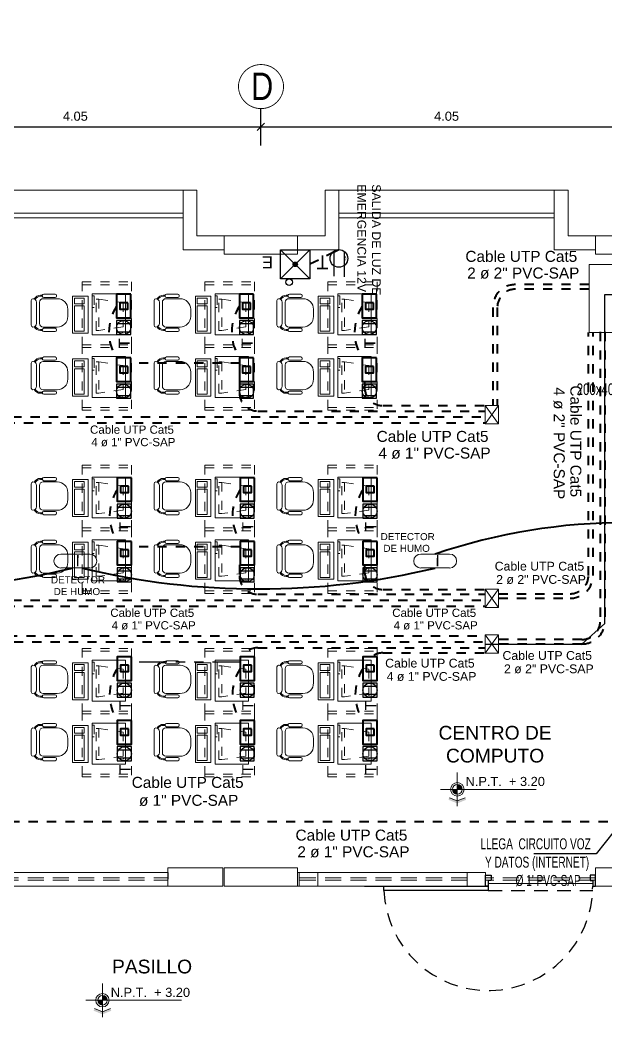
# Model space of a CAD drawing. Header units: millimetres. Extents: x 3354 to 3637, y 1117 to 1358.
# Drawn here: x 3399.28 to 3405.67, y 1310.4 to 1321.29 of the extents above; entities that cross this region are included whole.
import ezdxf

# ---------------------------------------------------------------- set-up
doc = ezdxf.new("R2010")
doc.units = ezdxf.units.MM
for name, pattern in [('ACAD_ISO04W100', [30, 24, -3, 0, -3]), ('ACAD_ISO07W100', [3, 0, -3]), ('DASHED2', [0.375, 0.25, -0.125]), ('DIVIDEX2', [63.5, 25.4, -12.7, 0, -12.7, 0, -12.7]), ('HIDDEN', [0.375, 0.25, -0.125]), ('JIS_09_15', [18.9, 15, -0.9, 0.6, -0.9, 0.6, -0.9]), ('TRAZOS2', [0.225, 0.15, -0.075])]:
    doc.linetypes.add(name, pattern=pattern)
for name, color, linetype, lineweight in [('01', 1, 'Continuous', 5), ('ACCESORIOS', 4, 'Continuous', 18), ('alumbrado', 50, 'Continuous', 40), ('CAB-EMEG', 60, 'Continuous', 30), ('CABLE DE TOMACORRIENTE', 110, 'DASHED2', 40), ('columnas', 1, 'Continuous', 5), ('CONDUCTOR', 162, 'Continuous', 40), ('COTAS', 7, 'Continuous', 9), ('DET-INCENDIOS', 211, 'HIDDEN', 25), ('DET-INCENDIOS @ 1', 211, 'HIDDEN', 25), ('detector humo', 30, 'Continuous', 25), ('muros', 7, 'Continuous', 5), ('Piso', 252, 'Continuous', 15), ('RED INTERNET', 150, 'JIS_09_15', 25), ('RED SEGURIDAD', 153, 'ACAD_ISO04W100', 40), ('SEPARADORES_SSHH', 2, 'Continuous', 15), ('TEX-ELEC', 7, 'Continuous', 30), ('VENTANAS-CVM', 156, 'Continuous', 15)]:
    doc.layers.add(name, color=color, linetype=linetype, lineweight=lineweight)
for name, color, linetype in [('centro de luz', 90, 'Continuous'), ('MUEBLES 100', 43, 'Continuous'), ('TOMACORR', 94, 'Continuous'), ('TOMACORRIENTE', 240, 'Continuous')]:
    doc.layers.add(name, color=color, linetype=linetype)
doc.layers.add('Efec-muebles', color=7, linetype='Continuous', lineweight=13, true_color=0x85826f)
doc.layers.add('texto', color=7, linetype='Continuous', lineweight=9, true_color=0x000000)
doc.styles.add('1', font='arial.ttf')
doc.styles.add('Annotative', font='arial.ttf')
doc.styles.get("Standard").update_dxf_attribs({"font": 'arial.ttf'})
doc.styles.add('style1', font='arial.ttf')
doc.styles.add('style2', font='arial.ttf')
doc.linetypes.add('ACI', pattern='A,0.9,-0.15,["ACI",Standard,S=0.08,R=0,X=-0.08,Y=-0.03],-0.2', length=1.25)
doc.dimstyles.new('Esc  1  50', dxfattribs={"dimtxt": 0.1, "dimasz": 0.08, "dimexe": 0.2, "dimexo": 0.15, "dimgap": 0.065, "dimtad": 1, "dimzin": 4, "dimdsep": 46, "dimtxsty": 'Standard', "dimblk": 'OBLIQUE', "dimcen": 0.12, "dimdle": 0.15, "dimadec": 0, "dimazin": 0, "dimtfac": 1, "dimtix": 1, "dimtmove": 0, "dimatfit": 3, "dimldrblk": 'OBLIQUE', "dimfxl": 0, "dimarcsym": 0})

# ---------------------------------------------------------------- blocks, each defined once
blk = doc.blocks.new('_Oblique')
at = {"color": 0, "linetype": 'ByBlock', "lineweight": -2}
blk.add_line((-0.5, -0.5), (0.5, 0.5), dxfattribs=at)
blk = doc.blocks.new('*D359')
at = {"layer": 'COTAS', "color": 0, "lineweight": -2, "transparency": 16777216}
for p, q in [((3397.855, 1319.911), (3397.855, 1320.318)), ((3401.905, 1319.916), (3401.905, 1320.318)), ((3397.705, 1320.118), (3402.055, 1320.118))]:
    blk.add_line(p, q, dxfattribs=at)
at = {"layer": 'Defpoints', "color": 0, "transparency": 16777216}
for p in [(3401.905, 1320.118), (3397.855, 1319.761), (3401.905, 1319.766)]:
    blk.add_point(p, dxfattribs=at)
at = {"layer": 'COTAS', "color": 0, "lineweight": -2, "transparency": 16777216, "xscale": 0.08, "yscale": 0.08, "zscale": 0.08, "rotation": 180}
blk.add_blockref('_Oblique', (3397.855, 1320.118), dxfattribs=at)
at = {"layer": 'COTAS', "color": 0, "lineweight": -2, "transparency": 16777216, "xscale": 0.08, "yscale": 0.08, "zscale": 0.08}
blk.add_blockref('_Oblique', (3401.905, 1320.118), dxfattribs=at)
at = {"layer": 'COTAS', "color": 0, "transparency": 16777216, "insert": (3399.88, 1320.234), "char_height": 0.1, "attachment_point": 5}
blk.add_mtext('4.05', dxfattribs=at)
blk = doc.blocks.new('*D360')
at = {"layer": 'COTAS', "color": 0, "lineweight": -2, "transparency": 16777216}
for p, q in [((3401.905, 1319.916), (3401.905, 1320.318)), ((3405.955, 1319.911), (3405.955, 1320.318)), ((3401.755, 1320.118), (3406.105, 1320.118))]:
    blk.add_line(p, q, dxfattribs=at)
at = {"layer": 'Defpoints', "color": 0, "transparency": 16777216}
for p in [(3405.955, 1320.118), (3401.905, 1319.766), (3405.955, 1319.761)]:
    blk.add_point(p, dxfattribs=at)
at = {"layer": 'COTAS', "color": 0, "lineweight": -2, "transparency": 16777216, "xscale": 0.08, "yscale": 0.08, "zscale": 0.08, "rotation": 180}
blk.add_blockref('_Oblique', (3401.905, 1320.118), dxfattribs=at)
at = {"layer": 'COTAS', "color": 0, "lineweight": -2, "transparency": 16777216, "xscale": 0.08, "yscale": 0.08, "zscale": 0.08}
blk.add_blockref('_Oblique', (3405.955, 1320.118), dxfattribs=at)
at = {"layer": 'COTAS', "color": 0, "transparency": 16777216, "insert": (3403.93, 1320.234), "char_height": 0.1, "attachment_point": 5}
blk.add_mtext('4.05', dxfattribs=at)
blk = doc.blocks.new('RECTANG')
for p, q in [((1, 1), (0, 1)), ((0, 1), (0, 0)), ((1, 0), (1, 1)), ((0, 0), (1, 0))]:
    blk.add_line(p, q)
blk = doc.blocks.new('Silla-3')
at = {"color": 0}
for p, q in [((-0.085, 0.909), (0.085, 0.909)), ((-0.447, 0.601), (-0.447, 0.329)), ((-0.404, 0.635), (-0.413, 0.635)), ((-0.37, 0.329), (-0.37, 0.601)), ((-0.34, 0.314), (-0.34, 0.654)), ((0.34, 0.654), (0.34, 0.314)), ((0.37, 0.329), (0.37, 0.601)), ((0.404, 0.635), (0.413, 0.635)), ((0.447, 0.601), (0.447, 0.329)), ((-0.425, 0.253), (-0.425, 0.298)), ((-0.413, 0.295), (-0.404, 0.295)), ((-0.4, 0.253), (-0.4, 0.296)), ((0.4, 0.253), (0.4, 0.296)), ((0.413, 0.295), (0.404, 0.295)), ((0.425, 0.253), (0.425, 0.298)), ((-0.34, 0.072), (-0.34, 0.072)), ((0.297, 0.03), (-0.298, 0.03)), ((0.255, 0.229), (-0.255, 0.229)), ((-0.255, 0.157), (0.255, 0.157)), ((0.34, 0.072), (0.34, 0.072))]:
    blk.add_line(p, q, dxfattribs=at)
for centre, radius, start, end in [((-0.085, 0.654), 0.255, 90, 180), ((0.085, 0.654), 0.255, 0, 90), ((-0.413, 0.601), 0.034, 90, 180), ((-0.404, 0.601), 0.034, 0, 90), ((0.404, 0.601), 0.034, 90, 180), ((0.413, 0.601), 0.034, 0, 90), ((-0.413, 0.329), 0.034, 180, 270), ((-0.255, 0.253), 0.17, 180, 242.1194), ((-0.404, 0.329), 0.034, 270, 0), ((-0.255, 0.253), 0.145, 180, 242.3805), ((-0.255, 0.314), 0.085, 180, 270), ((0.255, 0.314), 0.085, 270, 0), ((0.255, 0.253), 0.145, 297.6195, 0), ((0.255, 0.253), 0.17, 297.8806, 360), ((0.404, 0.329), 0.034, 180, 270), ((0.413, 0.329), 0.034, 270, 0), ((-0.255, 0.072), 0.085, 90, 180), ((-0.298, 0.072), 0.0425, 180, 270), ((0.255, 0.072), 0.085, 360, 90), ((0.297, 0.072), 0.0425, 270, 360)]:
    blk.add_arc(centre, radius, start, end, dxfattribs=at)
blk = doc.blocks.new('SDFG')
at = {"layer": 'Efec-muebles', "linetype": 'ACAD_ISO07W100', "ltscale": 0.005}
for p, q in [((0.54, 1.401), (0, 1.401)), ((0, 0.685), (0, 1.401)), ((0.54, 1.371), (0, 1.371)), ((0.54, 1.401), (0.54, 1.356)), ((0.54, 0.685), (0.54, 1.356)), ((0.093, 1.175), (0.356, 1.213)), ((0.356, 1.213), (0.386, 1.213)), ((0.356, 0.873), (0.356, 1.213)), ((0.386, 1.213), (0.386, 0.873)), ((0.093, 0.913), (0.093, 1.175)), ((0.356, 0.873), (0.093, 0.913)), ((0.386, 0.873), (0.356, 0.873)), ((0.406, 0.963), (0.428, 0.963)), ((0.406, 0.836), (0.406, 0.963)), ((0.428, 0.836), (0.406, 0.836)), ((0.54, 0.715), (0, 0.715)), ((0.54, 0.715), (0, 0.715)), ((0, 0), (0, 0.715)), ((0.54, 0.685), (0, 0.685)), ((0.54, 0.685), (0, 0.685)), ((0.54, 0.715), (0.54, 0.67)), ((0.54, 0), (0.54, 0.67)), ((0.093, 0.489), (0.356, 0.528)), ((0.093, 0.227), (0.093, 0.489)), ((0.356, 0.528), (0.386, 0.528)), ((0.356, 0.188), (0.356, 0.528)), ((0.386, 0.528), (0.386, 0.188)), ((0.356, 0.188), (0.093, 0.227)), ((0.406, 0.278), (0.428, 0.278)), ((0.406, 0.15), (0.406, 0.278)), ((0.386, 0.188), (0.356, 0.188)), ((0.428, 0.15), (0.406, 0.15)), ((0.54, 0.03), (0, 0.03)), ((0.54, 0), (0, 0))]:
    blk.add_line(p, q, dxfattribs=at)
for name, p, xscale, yscale, zscale, rotation in [('RECTANG', (0.428, 1.262), -0.4476315789474938, 0.3623684210524516, 0.4476315789473982, 90.00000000238649), ('RECTANG', (0.644, 1.245), -0.4049999999990632, 0.1705263157894024, 0.4050000000000269, 90.0000000023804), ('RECTANG', (0.623, 1.224), -0.2771052631587736, 0.1065789473682344, 0.2771052631579132, 90.00000000235067), ('Silla-3', (1.108, 1.022), -0.4549380517778445, 0.4549380517778445, 0.4549380517777878, 90), ('RECTANG', (0.623, 0.925), -0.06394736842003113, 0.1065789473682344, 0.06394736842105689, 90.0000000024447), ('RECTANG', (0.428, 0.576), -0.4476315789474938, 0.3623684210524516, 0.4476315789473982, 90.00000000238649), ('RECTANG', (0.644, 0.56), -0.4049999999990632, 0.1705263157894024, 0.4050000000000269, 90.0000000023804), ('RECTANG', (0.623, 0.538), -0.2771052631587736, 0.1065789473682344, 0.2771052631579132, 90.00000000235067), ('Silla-3', (1.108, 0.337), -0.4549380517778445, 0.4549380517778445, 0.4549380517777878, 90), ('RECTANG', (0.623, 0.24), -0.06394736842003113, 0.1065789473682344, 0.06394736842105689, 90.0000000024447)]:
    blk.add_blockref(name, p, dxfattribs=dict(at, xscale=xscale, yscale=yscale, zscale=zscale, rotation=rotation))
blk = doc.blocks.new('055')
at = {"layer": '01'}
blk.add_hatch(color=256, dxfattribs=at).paths.add_polyline_path([(-0.113, 0.127), (-0.026, 0.091), (-0.016, 0.114), (-0.113, 0.154), (-0.21, 0.114), (-0.2, 0.091)])
h = blk.add_hatch(color=256, dxfattribs=at)
h.paths.add_polyline_path([(-0.113, 0), (-0.165, 0, 0.414214), (-0.113, -0.052)])
h.paths.add_polyline_path([(-0.113, 0.052), (-0.113, 0), (-0.061, 0, 0.414214)])
for p, q in [((-0.113, 0.127), (-0.2, 0.091)), ((-0.113, 0), (-0.113, 0.183)), ((-0.113, 0.127), (-0.026, 0.091)), ((0.07, 0), (-0.974, 0)), ((-0.113, 0), (-0.113, -0.183))]:
    blk.add_line(p, q, dxfattribs=at)
for radius in [0.0732, 0.0523]:
    blk.add_circle((-0.113, 0), radius, dxfattribs=at)
blk = doc.blocks.new('RGFG')
at = {"layer": 'MUEBLES 100', "rotation": 180}
blk.add_blockref('055', (3569.821, 605.192), dxfattribs=at)
at = {"layer": 'COTAS', "style": '1'}
blk.add_text('N.P.T.  + 3.20', height=0.1, dxfattribs=at).set_placement((3570.024, 605.228))

msp = doc.modelspace()

# ---------------------------------------------------------------- hatches: boundary and pattern name
at = {"layer": 'CAB-EMEG'}
h = msp.add_hatch(color=256, dxfattribs=at)
h.paths.add_polyline_path([(3402.119, 1318.457), (3402.211, 1318.457, -0.010329), (3402.212, 1318.457), (3402.439, 1318.457), (3402.439, 1318.777), (3402.119, 1318.777)], flags=17)
h.paths.add_polyline_path([(3402.119, 1318.457), (3402.34, 1318.457, -0.010329), (3402.342, 1318.457), (3402.439, 1318.457), (3402.439, 1318.777), (3402.119, 1318.777)], flags=17)
at = {"layer": 'CAB-EMEG', "ltscale": 0.05}
h = msp.add_hatch(color=256, dxfattribs=at)
h.paths.add_polyline_path([(3402.296, 1318.634, 0.414681), (3402.262, 1318.634), (3402.279, 1318.617)])
h.paths.add_polyline_path([(3402.296, 1318.6), (3402.279, 1318.617), (3402.262, 1318.6, 0.414681)])
h.paths.add_polyline_path([(3402.279, 1318.617), (3402.296, 1318.6, 0.198705), (3402.304, 1318.617, 0.198705), (3402.296, 1318.634)])
h.paths.add_polyline_path([(3402.279, 1318.617), (3402.262, 1318.634, 0.198705), (3402.255, 1318.617, 0.198705), (3402.262, 1318.6)])
msp.add_hatch(color=256, dxfattribs=at).paths.add_polyline_path([(3402.279, 1318.617), (3402.262, 1318.6, 0.414681), (3402.296, 1318.6)])

# ---------------------------------------------------------------- linework, layer by layer
for p, q in [((3404.355, 1311.947), (3404.415, 1311.947)), ((3404.355, 1311.827), (3404.355, 1311.947)), ((3404.415, 1311.947), (3404.415, 1311.887)), ((3405.555, 1311.947), (3405.495, 1311.947)), ((3405.495, 1311.947), (3405.495, 1311.887)), ((3405.555, 1311.827), (3405.555, 1311.947)), ((3403.035, 1311.827), (3404.385, 1311.827)), ((3403.245, 1311.779), (3403.245, 1311.827)), ((3404.385, 1311.827), (3404.355, 1311.827)), ((3404.385, 1311.887), (3404.385, 1311.827)), ((3404.415, 1311.887), (3404.385, 1311.887)), ((3404.385, 1311.827), (3404.385, 1311.779)), ((3405.495, 1311.887), (3405.525, 1311.887)), ((3405.525, 1311.887), (3405.525, 1311.827)), ((3405.525, 1311.827), (3405.555, 1311.827)), ((3404.385, 1311.779), (3403.245, 1311.779))]:
    msp.add_line(p, q)
at = {"linetype": 'TRAZOS2'}
msp.add_line((3404.385, 1311.779), (3405.525, 1311.779), dxfattribs=at)
at = {"ltscale": 0.05}
msp.add_lwpolyline([(3404.352, 1314.471), (3405.407, 1314.471), (3405.656, 1314.694), (3405.656, 1318.286), (3405.83, 1318.286), (3405.83, 1321.286)], dxfattribs=at)
at = {"color": 142, "ltscale": 0.05, "elevation": 0}
msp.add_lwpolyline([(3405.759, 1312.428), (3405.563, 1312.18), (3404.881, 1312.18)], dxfattribs=at)
at = {"linetype": 'TRAZOS2'}
msp.add_arc((3404.385, 1311.827), 1.14, 182.4132, 0, dxfattribs=at)
at = {"layer": 'ACCESORIOS'}
for p, q in [((3404.495, 1317.077), (3404.352, 1316.875)), ((3404.352, 1317.076), (3404.495, 1316.875)), ((3404.495, 1315.071), (3404.352, 1314.868)), ((3404.352, 1315.069), (3404.495, 1314.868)), ((3404.352, 1314.372), (3404.495, 1314.572)), ((3404.495, 1314.37), (3404.352, 1314.572))]:
    msp.add_line(p, q, dxfattribs=at)
for points in [[(3405.83, 1318.616), (3405.83, 1317.873), (3405.484, 1317.873), (3405.484, 1318.616)], [(3404.352, 1317.077), (3404.352, 1316.875), (3404.495, 1316.875), (3404.495, 1317.077)], [(3404.352, 1315.071), (3404.352, 1314.868), (3404.495, 1314.868), (3404.495, 1315.071)], [(3404.352, 1314.37), (3404.352, 1314.572), (3404.495, 1314.572), (3404.495, 1314.37)]]:
    msp.add_lwpolyline(points, close=True, dxfattribs=at)
at = {"layer": 'alumbrado', "linetype": 'ACI', "ltscale": 0.8}
for centre, radius, start, end in [((3405.893, 1309.286), 6.511, 71.2992, 108.7008), ((3397.849, 1323.625), 8.561, 256.4945, 283.5055), ((3401.879, 1323.296), 8.224, 256.455, 283.545)]:
    msp.add_arc(centre, radius, start, end, dxfattribs=at)
at = {"layer": 'CAB-EMEG', "ltscale": 0.05}
for p, q in [((3402.119, 1318.457), (3402.439, 1318.777)), ((3402.439, 1318.457), (3402.119, 1318.777))]:
    msp.add_line(p, q, dxfattribs=at)
msp.add_lwpolyline([(3402.119, 1318.777), (3402.439, 1318.777), (3402.439, 1318.457), (3402.119, 1318.457)], close=True, dxfattribs=at)
msp.add_circle((3402.279, 1318.617), 0.0245, dxfattribs=at)
at = {"layer": 'CAB-EMEG'}
msp.add_circle((3402.212, 1318.422), 0.0356, dxfattribs=at)
at = {"layer": 'CABLE DE TOMACORRIENTE', "ltscale": 0.6}
msp.add_line((3402.755, 1318.777), (3402.439, 1318.617), dxfattribs=at)
at = {"layer": 'columnas'}
for points in [[(3401.505, 1318.727), (3401.505, 1318.927), (3402.305, 1318.927), (3402.305, 1318.727), (3401.505, 1318.727)], [(3401.505, 1311.827), (3401.505, 1312.027), (3402.305, 1312.027), (3402.305, 1311.827), (3401.505, 1311.827)]]:
    msp.add_lwpolyline(points, dxfattribs=at)
for points in [[(3405.555, 1318.727), (3405.83, 1318.727), (3405.83, 1318.427), (3406.08, 1318.427), (3406.08, 1318.727), (3406.355, 1318.727), (3406.355, 1318.927), (3406.355, 1318.927), (3405.555, 1318.927), (3405.555, 1318.927)], [(3405.555, 1312.027), (3405.83, 1312.027), (3405.83, 1312.327), (3406.08, 1312.327), (3406.08, 1312.027), (3406.355, 1312.027), (3406.355, 1311.827), (3406.08, 1311.827), (3405.83, 1311.827), (3405.555, 1311.827)], [(3400.89, 1311.827), (3400.892, 1311.977), (3398.255, 1311.977), (3398.255, 1311.827)], [(3400.89, 1311.827), (3401.49, 1311.827), (3401.49, 1312.027), (3400.89, 1312.027)], [(3404.155, 1311.827), (3404.155, 1311.977), (3402.305, 1311.977), (3402.305, 1311.827)], [(3402.32, 1311.827), (3402.525, 1311.827), (3402.525, 1311.977), (3402.32, 1311.977)], [(3404.355, 1311.827), (3404.155, 1311.827), (3404.155, 1311.977), (3404.355, 1311.977)]]:
    msp.add_lwpolyline(points, close=True, dxfattribs=at)
at = {"layer": 'CONDUCTOR'}
for points in [[(3400.485, 1318.29), (3400.33, 1318.29), (3400.33, 1318.033), (3400.485, 1318.033)], [(3401.825, 1318.29), (3401.67, 1318.29), (3401.67, 1318.033), (3401.825, 1318.033)], [(3403.165, 1318.29), (3403.01, 1318.29), (3403.01, 1318.033), (3403.165, 1318.033)], [(3400.452, 1318.198), (3400.365, 1318.198), (3400.365, 1318.128), (3400.452, 1318.128)], [(3401.792, 1318.198), (3401.705, 1318.198), (3401.705, 1318.128), (3401.792, 1318.128)], [(3403.132, 1318.198), (3403.045, 1318.198), (3403.045, 1318.128), (3403.132, 1318.128)], [(3400.485, 1317.595), (3400.33, 1317.595), (3400.33, 1317.338), (3400.485, 1317.338)], [(3401.825, 1317.595), (3401.67, 1317.595), (3401.67, 1317.338), (3401.825, 1317.338)], [(3403.165, 1317.595), (3403.01, 1317.595), (3403.01, 1317.338), (3403.165, 1317.338)], [(3400.452, 1317.503), (3400.365, 1317.503), (3400.365, 1317.433), (3400.452, 1317.433)], [(3401.792, 1317.503), (3401.705, 1317.503), (3401.705, 1317.433), (3401.792, 1317.433)], [(3403.132, 1317.503), (3403.045, 1317.503), (3403.045, 1317.433), (3403.132, 1317.433)], [(3400.493, 1316.286), (3400.338, 1316.286), (3400.338, 1316.029), (3400.493, 1316.029)], [(3401.833, 1316.286), (3401.678, 1316.286), (3401.678, 1316.029), (3401.833, 1316.029)], [(3403.173, 1316.286), (3403.018, 1316.286), (3403.018, 1316.029), (3403.173, 1316.029)], [(3400.461, 1316.194), (3400.373, 1316.194), (3400.373, 1316.124), (3400.461, 1316.124)], [(3401.801, 1316.194), (3401.713, 1316.194), (3401.713, 1316.124), (3401.801, 1316.124)], [(3403.141, 1316.194), (3403.053, 1316.194), (3403.053, 1316.124), (3403.141, 1316.124)], [(3400.493, 1315.591), (3400.338, 1315.591), (3400.338, 1315.334), (3400.493, 1315.334)], [(3401.833, 1315.591), (3401.678, 1315.591), (3401.678, 1315.334), (3401.833, 1315.334)], [(3403.173, 1315.591), (3403.018, 1315.591), (3403.018, 1315.334), (3403.173, 1315.334)], [(3400.461, 1315.499), (3400.373, 1315.499), (3400.373, 1315.429), (3400.461, 1315.429)], [(3401.801, 1315.499), (3401.713, 1315.499), (3401.713, 1315.429), (3401.801, 1315.429)], [(3403.141, 1315.499), (3403.053, 1315.499), (3403.053, 1315.429), (3403.141, 1315.429)], [(3400.493, 1314.332), (3400.338, 1314.332), (3400.338, 1314.074), (3400.493, 1314.074)], [(3401.833, 1314.332), (3401.678, 1314.332), (3401.678, 1314.074), (3401.833, 1314.074)], [(3403.173, 1314.332), (3403.018, 1314.332), (3403.018, 1314.074), (3403.173, 1314.074)], [(3400.461, 1314.239), (3400.373, 1314.239), (3400.373, 1314.169), (3400.461, 1314.169)], [(3401.801, 1314.239), (3401.713, 1314.239), (3401.713, 1314.169), (3401.801, 1314.169)], [(3403.141, 1314.239), (3403.053, 1314.239), (3403.053, 1314.169), (3403.141, 1314.169)], [(3400.493, 1313.637), (3400.338, 1313.637), (3400.338, 1313.379), (3400.493, 1313.379)], [(3401.833, 1313.637), (3401.678, 1313.637), (3401.678, 1313.379), (3401.833, 1313.379)], [(3403.173, 1313.637), (3403.018, 1313.637), (3403.018, 1313.379), (3403.173, 1313.379)], [(3400.461, 1313.544), (3400.373, 1313.544), (3400.373, 1313.474), (3400.461, 1313.474)], [(3401.801, 1313.544), (3401.713, 1313.544), (3401.713, 1313.474), (3401.801, 1313.474)], [(3403.141, 1313.544), (3403.053, 1313.544), (3403.053, 1313.474), (3403.141, 1313.474)]]:
    msp.add_lwpolyline(points, close=True, dxfattribs=at)
at = {"layer": 'DET-INCENDIOS', "linetype": 'ByBlock', "lineweight": 20, "ltscale": 0.02}
for points in [[(3400.038, 1315.453), (3399.723, 1315.453)], [(3403.963, 1315.453), (3403.648, 1315.453)], [(3399.723, 1315.301), (3400.038, 1315.301)], [(3403.648, 1315.301), (3403.963, 1315.301)]]:
    msp.add_lwpolyline(points, dxfattribs=at)
for centre, start, end in [((3399.723, 1315.377), 90, 270), ((3400.038, 1315.377), 270, 90), ((3403.648, 1315.377), 90, 270), ((3403.963, 1315.377), 270, 90)]:
    msp.add_arc(centre, 0.0764, start, end, dxfattribs=at)
at = {"layer": 'muros', "ltscale": 2, "const_width": 0.0095}
msp.add_lwpolyline([(3402.152, 1320.564, 0.951688), (3401.659, 1320.564, 1)], format="xyb", close=True, dxfattribs=at)
at = {"layer": 'muros'}
msp.add_lwpolyline([(3401.055, 1319.427), (3401.055, 1318.777), (3401.055, 1318.777), (3401.205, 1318.777), (3401.205, 1318.777), (3401.505, 1318.777), (3401.505, 1318.927), (3401.205, 1318.927), (3401.205, 1319.427), (3401.055, 1319.427), (3401.055, 1319.427)], dxfattribs=at)
at = {"layer": 'muros', "ltscale": 2}
for points in [[(3402.755, 1319.427), (3402.605, 1319.427), (3402.605, 1318.927), (3402.305, 1318.927), (3402.305, 1318.777), (3402.755, 1318.777)], [(3405.105, 1319.427), (3405.255, 1319.427), (3405.255, 1318.927), (3405.555, 1318.927), (3405.555, 1318.777), (3405.105, 1318.777)]]:
    msp.add_lwpolyline(points, close=True, dxfattribs=at)
at = {"layer": 'Piso', "lineweight": 0}
for p, q in [((3401.055, 1319.427), (3398.705, 1319.427)), ((3405.105, 1319.427), (3402.755, 1319.427)), ((3405.525, 1311.857), (3404.385, 1311.857))]:
    msp.add_line(p, q, dxfattribs=at)
at = {"layer": 'RED INTERNET', "lineweight": 30, "ltscale": 0.02}
msp.add_lwpolyline([(3401.678, 1314.274), (3400.493, 1314.274)], dxfattribs=at)
at = {"layer": 'RED SEGURIDAD', "linetype": 'DIVIDEX2', "ltscale": 0.004}
for points in [[(3405.484, 1318.396), (3404.683, 1318.396, 0.414214), (3404.433, 1318.146), (3404.433, 1317.077)], [(3405.484, 1318.346), (3404.683, 1318.346, 0.414214), (3404.483, 1318.146), (3404.483, 1317.077)], [(3405.657, 1317.879), (3405.657, 1314.721, -0.414214), (3405.407, 1314.471), (3404.495, 1314.471)], [(3405.607, 1317.879), (3405.607, 1314.721, -0.414214), (3405.407, 1314.521), (3404.495, 1314.521)], [(3404.495, 1314.97), (3405.278, 1314.97, 0.414214), (3405.528, 1315.22), (3405.528, 1317.873)], [(3404.495, 1315.02), (3405.278, 1315.02, 0.414214), (3405.478, 1315.22), (3405.478, 1317.873)], [(3396.31, 1317.338), (3396.31, 1317.085, 0.414214), (3396.51, 1316.885), (3404.352, 1316.885)], [(3398.99, 1317.338), (3398.99, 1317.15, 0.414214), (3399.19, 1316.95), (3404.352, 1316.95)], [(3401.67, 1317.338), (3401.67, 1317.215, 0.414214), (3401.87, 1317.015), (3404.352, 1317.015)], [(3403.035, 1317.338), (3403.035, 1317.274, 0.414214), (3403.235, 1317.074), (3404.352, 1317.074)], [(3396.31, 1315.337), (3396.31, 1315.084, 0.414214), (3396.51, 1314.884), (3404.352, 1314.884)], [(3398.99, 1315.337), (3398.99, 1315.149, 0.414214), (3399.19, 1314.949), (3404.352, 1314.949)], [(3401.67, 1315.337), (3401.67, 1315.214, 0.414214), (3401.87, 1315.014), (3404.352, 1315.014)], [(3403.035, 1315.334), (3403.035, 1315.267, 0.414214), (3403.235, 1315.067), (3404.352, 1315.067)], [(3396.339, 1314.332), (3396.339, 1314.36, -0.414214), (3396.539, 1314.56), (3404.352, 1314.56)], [(3399.012, 1314.332, -0.361707), (3399.209, 1314.495), (3404.352, 1314.495)], [(3401.697, 1314.332, -0.266186), (3401.87, 1314.43), (3404.352, 1314.43)], [(3403.112, 1314.332, -0.166629), (3403.235, 1314.374), (3404.352, 1314.374)]]:
    msp.add_lwpolyline(points, format="xyb", dxfattribs=at)
for points in [[(3401.678, 1317.538), (3400.493, 1317.538)], [(3401.678, 1315.533), (3400.493, 1315.533)], [(3405.688, 1312.529), (3394.073, 1312.529)]]:
    msp.add_lwpolyline(points, dxfattribs=at)
for centre in [(3400.762, 1317.878), (3402.102, 1317.878), (3403.442, 1317.878), (3400.77, 1315.874), (3402.11, 1315.874), (3403.45, 1315.874), (3400.77, 1313.92), (3402.11, 1313.92), (3403.45, 1313.92)]:
    msp.add_arc(centre, 0.516, 146.7315, 213.2685, dxfattribs=at)
at = {"layer": 'TOMACORR'}
for p, q in [((3402.701, 1318.761), (3402.701, 1318.486)), ((3402.812, 1318.758), (3402.812, 1318.482))]:
    msp.add_line(p, q, dxfattribs=at)
at = {"layer": 'TOMACORR', "color": 3}
msp.add_circle((3402.755, 1318.681), 0.0965, dxfattribs=at)
at = {"layer": 'TOMACORRIENTE'}
for p, q in [((3400.343, 1317.97), (3400.484, 1317.97)), ((3401.683, 1317.97), (3401.824, 1317.97)), ((3403.023, 1317.97), (3403.164, 1317.97)), ((3400.345, 1317.881), (3400.484, 1317.881)), ((3401.685, 1317.881), (3401.824, 1317.881)), ((3403.025, 1317.881), (3403.164, 1317.881)), ((3400.343, 1317.275), (3400.484, 1317.275)), ((3401.683, 1317.275), (3401.824, 1317.275)), ((3403.023, 1317.275), (3403.164, 1317.275)), ((3400.345, 1317.186), (3400.484, 1317.186)), ((3401.685, 1317.186), (3401.824, 1317.186)), ((3403.025, 1317.186), (3403.164, 1317.186)), ((3400.351, 1315.965), (3400.492, 1315.965)), ((3401.691, 1315.965), (3401.832, 1315.965)), ((3403.031, 1315.965), (3403.172, 1315.965)), ((3400.353, 1315.876), (3400.492, 1315.876)), ((3401.693, 1315.876), (3401.832, 1315.876)), ((3403.033, 1315.876), (3403.172, 1315.876)), ((3400.351, 1315.27), (3400.492, 1315.27)), ((3401.691, 1315.27), (3401.832, 1315.27)), ((3403.031, 1315.27), (3403.172, 1315.27)), ((3400.353, 1315.181), (3400.492, 1315.181)), ((3401.693, 1315.181), (3401.832, 1315.181)), ((3403.033, 1315.181), (3403.172, 1315.181)), ((3400.351, 1314.011), (3400.492, 1314.011)), ((3401.691, 1314.011), (3401.832, 1314.011)), ((3403.031, 1314.011), (3403.172, 1314.011)), ((3400.353, 1313.922), (3400.492, 1313.922)), ((3401.693, 1313.922), (3401.832, 1313.922)), ((3403.033, 1313.922), (3403.172, 1313.922)), ((3400.351, 1313.316), (3400.492, 1313.316)), ((3400.353, 1313.227), (3400.492, 1313.227)), ((3401.691, 1313.316), (3401.832, 1313.316)), ((3401.693, 1313.227), (3401.832, 1313.227)), ((3403.031, 1313.316), (3403.172, 1313.316)), ((3403.033, 1313.227), (3403.172, 1313.227))]:
    msp.add_line(p, q, dxfattribs=at)
at = {"layer": 'TOMACORRIENTE', "ltscale": 0.05}
for points in [[(3400.484, 1317.849), (3400.484, 1318.003), (3400.33, 1318.003), (3400.33, 1317.849)], [(3401.824, 1317.849), (3401.824, 1318.003), (3401.67, 1318.003), (3401.67, 1317.849)], [(3403.164, 1317.849), (3403.164, 1318.003), (3403.01, 1318.003), (3403.01, 1317.849)], [(3400.484, 1317.154), (3400.484, 1317.308), (3400.33, 1317.308), (3400.33, 1317.154)], [(3401.824, 1317.154), (3401.824, 1317.308), (3401.67, 1317.308), (3401.67, 1317.154)], [(3403.164, 1317.154), (3403.164, 1317.308), (3403.01, 1317.308), (3403.01, 1317.154)], [(3400.492, 1315.845), (3400.492, 1315.999), (3400.338, 1315.999), (3400.338, 1315.845)], [(3401.832, 1315.845), (3401.832, 1315.999), (3401.678, 1315.999), (3401.678, 1315.845)], [(3403.172, 1315.845), (3403.172, 1315.999), (3403.018, 1315.999), (3403.018, 1315.845)], [(3400.492, 1315.15), (3400.492, 1315.304), (3400.338, 1315.304), (3400.338, 1315.15)], [(3401.832, 1315.15), (3401.832, 1315.304), (3401.678, 1315.304), (3401.678, 1315.15)], [(3403.172, 1315.15), (3403.172, 1315.304), (3403.018, 1315.304), (3403.018, 1315.15)], [(3400.492, 1313.89), (3400.492, 1314.045), (3400.338, 1314.045), (3400.338, 1313.89)], [(3401.832, 1313.89), (3401.832, 1314.045), (3401.678, 1314.045), (3401.678, 1313.89)], [(3403.172, 1313.89), (3403.172, 1314.045), (3403.018, 1314.045), (3403.018, 1313.89)], [(3400.492, 1313.195), (3400.492, 1313.35), (3400.338, 1313.35), (3400.338, 1313.195)], [(3401.832, 1313.195), (3401.832, 1313.35), (3401.678, 1313.35), (3401.678, 1313.195)], [(3403.172, 1313.195), (3403.172, 1313.35), (3403.018, 1313.35), (3403.018, 1313.195)]]:
    msp.add_lwpolyline(points, close=True, dxfattribs=at)
at = {"layer": 'TOMACORRIENTE', "color": 3}
for centre in [(3400.407, 1317.926), (3401.747, 1317.926), (3403.087, 1317.926), (3400.407, 1317.231), (3401.747, 1317.231), (3403.087, 1317.231), (3400.415, 1315.922), (3401.755, 1315.922), (3403.095, 1315.922), (3400.415, 1315.227), (3401.755, 1315.227), (3403.095, 1315.227), (3400.415, 1313.967), (3401.755, 1313.967), (3403.095, 1313.967), (3400.415, 1313.272), (3401.755, 1313.272), (3403.095, 1313.272)]:
    msp.add_circle(centre, 0.0772, dxfattribs=at)
at = {"layer": 'VENTANAS-CVM'}
for points in [[(3398.705, 1319.174), (3401.055, 1319.174), (3401.055, 1319.124), (3398.705, 1319.124), (3398.705, 1319.174)], [(3402.755, 1319.174), (3405.105, 1319.174), (3405.105, 1319.124), (3402.755, 1319.124), (3402.755, 1319.174)]]:
    msp.add_lwpolyline(points, dxfattribs=at)
at = {"layer": 'VENTANAS-CVM', "linetype": 'DASHED2', "ltscale": 0.7}
for points in [[(3398.26, 1311.916), (3400.89, 1311.916)], [(3398.26, 1311.892), (3400.89, 1311.892)], [(3404.155, 1311.916), (3402.305, 1311.916)], [(3404.155, 1311.892), (3402.305, 1311.892)], [(3405.545, 1311.916), (3404.355, 1311.916)], [(3405.545, 1311.892), (3404.355, 1311.892)]]:
    msp.add_lwpolyline(points, dxfattribs=at)

# ---------------------------------------------------------------- block references
for p in [(-165.887, 707.692), (-169.758, 705.389)]:
    msp.add_blockref('RGFG', p)
at = {"layer": 'SEPARADORES_SSHH', "color": 3, "rotation": 180}
for p in [(3400.493, 1318.424), (3401.833, 1318.424), (3403.173, 1318.424), (3400.493, 1316.423), (3401.833, 1316.423), (3403.173, 1316.423), (3400.493, 1314.422), (3401.833, 1314.422), (3403.173, 1314.422)]:
    msp.add_blockref('SDFG', p, dxfattribs=at)

# ---------------------------------------------------------------- texts
at = {"layer": 'CAB-EMEG', "lineweight": 30, "insert": (3403.212, 1319.491), "char_height": 0.128, "width": 7.62132, "attachment_point": 1, "rotation": 270}
msp.add_mtext('{\\H0.75x;SALIDA DE LUZ DE \\PEMERGENCIA 12V. }', dxfattribs=at)
at = {"layer": 'CAB-EMEG', "insert": (3402.035, 1318.575), "char_height": 0.129, "width": 0.14692, "attachment_point": 1, "rotation": 180}
msp.add_mtext('E', dxfattribs=at)
at = {"layer": 'centro de luz', "color": 0, "char_height": 0.0128, "width": 0.42366, "attachment_point": 3, "rotation": 180}
for insert in [(3400.385, 1317.861), (3401.725, 1317.861), (3403.065, 1317.861), (3400.385, 1317.166), (3401.725, 1317.166), (3403.065, 1317.166), (3400.393, 1315.857), (3401.733, 1315.857), (3403.073, 1315.857), (3400.393, 1315.162), (3401.733, 1315.162), (3403.073, 1315.162), (3400.393, 1313.902), (3401.733, 1313.902), (3403.073, 1313.902), (3400.393, 1313.207), (3401.733, 1313.207), (3403.073, 1313.207)]:
    msp.add_mtext('{\\C254;MCM}', dxfattribs=dict(at, insert=insert))
at = {"layer": 'COTAS', "style": 'style1', "width": 0.8}
msp.add_text('D', height=0.3, dxfattribs=at).set_placement((3401.797, 1320.411))
at = {"layer": 'COTAS', "char_height": 0.15, "attachment_point": 5, "style": 'style2'}
for s, insert, width in [('\\A1;CENTRO DE \\PCOMPUTO', (3404.459, 1313.376), 4.61659), ('\\A1;PASILLO', (3400.717, 1310.948), 0.85989)]:
    msp.add_mtext(s, dxfattribs=dict(at, insert=insert, width=width))
at = {"layer": 'DET-INCENDIOS @ 1', "color": 1, "char_height": 0.121, "width": 0.04876, "attachment_point": 3, "rotation": 179.3383, "style": 'Annotative'}
for insert in [(3399.882, 1315.321), (3403.807, 1315.321)]:
    msp.add_mtext('I', dxfattribs=dict(at, insert=insert))
at = {"layer": 'detector humo', "lineweight": 30, "char_height": 0.0768, "width": 4.06651, "attachment_point": 1}
for insert in [(3403.211, 1315.682), (3399.614, 1315.21)]:
    msp.add_mtext('DETECTOR \\P DE HUMO ', dxfattribs=dict(at, insert=insert))
at = {"layer": 'TEX-ELEC', "linetype": 'ByBlock', "attachment_point": 1}
for s, insert, char_height, width in [('Cable UTP Cat5', (3404.135, 1318.764), 0.12, 1.28253), ('2 ø 2" PVC-SAP', (3404.155, 1318.582), 0.12, 2.07626), ('Cable UTP Cat5', (3400.04, 1316.857), 0.09, 0.9619), ('4 ø 1" PVC-SAP', (3400.054, 1316.721), 0.09, 1.55719), ('Cable UTP Cat5', (3403.167, 1316.798), 0.12, 1.28253), ('4 ø 1" PVC-SAP', (3403.187, 1316.616), 0.12, 2.07626), ('Cable UTP Cat5', (3404.455, 1315.369), 0.096, 1.02602), ('2 ø 2" PVC-SAP', (3404.471, 1315.224), 0.096, 1.66101), ('Cable UTP Cat5', (3400.261, 1314.857), 0.09, 0.9619), ('Cable UTP Cat5', (3403.337, 1314.857), 0.09, 0.9619), ('4 ø 1" PVC-SAP', (3400.276, 1314.72), 0.09, 1.55719), ('4 ø 1" PVC-SAP', (3403.352, 1314.72), 0.09, 1.55719), ('Cable UTP Cat5', (3403.26, 1314.31), 0.096, 1.02602), ('Cable UTP Cat5', (3404.54, 1314.394), 0.096, 1.02602), ('2 ø 2" PVC-SAP', (3404.556, 1314.248), 0.096, 1.66101), ('4 ø 1" PVC-SAP', (3403.276, 1314.165), 0.096, 1.66101), ('Cable UTP Cat5', (3400.495, 1313.02), 0.12, 1.28253), ('ø 1" PVC-SAP', (3400.574, 1312.824), 0.12, 2.07626), ('Cable UTP Cat5', (3402.282, 1312.444), 0.12, 1.28253), ('2 ø 1" PVC-SAP', (3402.302, 1312.262), 0.12, 2.07626), ("\\pi0.68518;{\\fArial Narrow|b0|i0|c0|p34;\\W0.8;LLEGA  CIRCUITO VOZ\\P\\pi0.73519;Y DATOS (INTERNET)\\P\\pi1.0684;Ø 1' PVC-SAP}", (3403.614, 1312.349, 0), 0.12, 2.07626)]:
    msp.add_mtext(s, dxfattribs=dict(at, insert=insert, char_height=char_height, width=width))
at = {"layer": 'TEX-ELEC', "linetype": 'ByBlock', "char_height": 0.12, "attachment_point": 1, "rotation": 270}
for s, insert, width in [('4 ø 2" PVC-SAP', (3405.219, 1317.275), 2.07626), ('Cable UTP Cat5', (3405.4, 1317.295), 1.28253)]:
    msp.add_mtext(s, dxfattribs=dict(at, insert=insert, width=width))
at = {"layer": 'texto', "insert": (3405.793, 1317.252), "char_height": 0.1275, "width": 4.7978, "attachment_point": 5, "style": 'style2'}
msp.add_mtext('\\A1;{\\W0.7;200x400x75mm}', dxfattribs=at)
at = {"layer": 'TOMACORR', "insert": (3402.641, 1318.562), "char_height": 0.15171, "width": 0.06091, "attachment_point": 1, "rotation": 180}
msp.add_mtext('{\\fArial|b0|i0|c0|p34;T}', dxfattribs=at)
at = {"layer": 'TOMACORR', "color": 0, "insert": (3402.837, 1318.708), "char_height": 0.016, "width": 0.52957, "attachment_point": 1, "rotation": 270}
msp.add_mtext('{\\C254;MCM}', dxfattribs=at)
at = {"layer": 'TOMACORRIENTE', "char_height": 0.12137, "width": 0.04873, "attachment_point": 7, "rotation": 90}
for insert in [(3400.474, 1317.704), (3401.814, 1317.704), (3403.154, 1317.704), (3400.482, 1315.7), (3401.822, 1315.7), (3403.162, 1315.7), (3400.482, 1313.746), (3401.822, 1313.746), (3403.162, 1313.746), (3400.482, 1313.051), (3401.822, 1313.051), (3403.162, 1313.051)]:
    msp.add_mtext('{\\fArial|b0|i0|c0|p34;T}', dxfattribs=dict(at, insert=insert))

# ---------------------------------------------------------------- dimensions: what is measured, and where the dimension line sits
at = {"layer": 'COTAS'}
for base, p1, p2, picture, middle in [((3401.905, 1320.118), (3397.855, 1319.761), (3401.905, 1319.766), '*D359', (3399.88, 1320.234)), ((3405.955, 1320.118), (3401.905, 1319.766), (3405.955, 1319.761), '*D360', (3403.93, 1320.234))]:
    dim = msp.add_linear_dim(base=base, p1=p1, p2=p2, dimstyle='Esc  1  50', dxfattribs=at)
    dim.commit()
    dim.dimension.update_dxf_attribs({"geometry": picture, "text_midpoint": middle})

doc.saveas('drawing.dxf')
